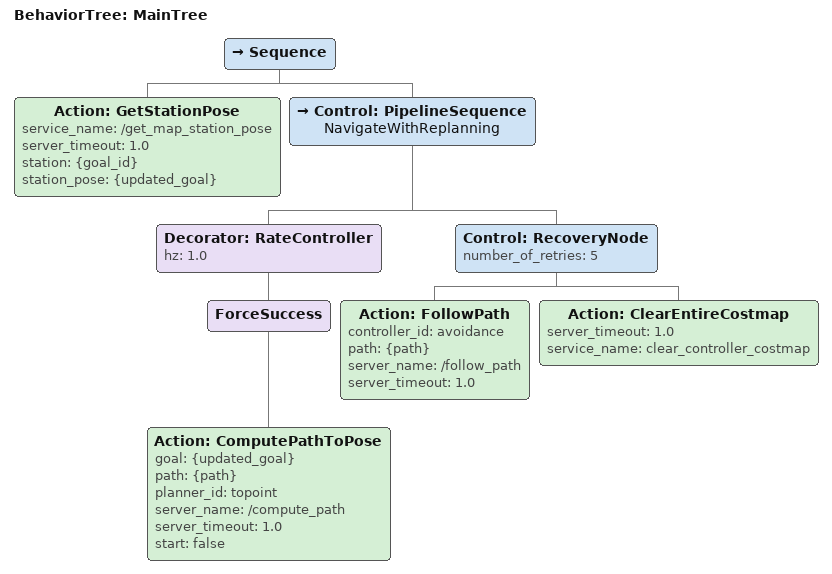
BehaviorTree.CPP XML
<?xml version="1.0"?>
<root main_tree_to_execute="MainTree">
    <BehaviorTree ID="MainTree">
        <Sequence>
            <Action ID="GetStationPose" service_name="/get_map_station_pose" server_timeout="1.0" station="{goal_id}"
                    station_pose="{updated_goal}"/>
            <Control ID="PipelineSequence" name="NavigateWithReplanning">
                <Decorator ID="RateController" hz="1.0">
                    <ForceSuccess>
                        <Action ID="ComputePathToPose" goal="{updated_goal}" path="{path}" planner_id="topoint"
                                server_name="/compute_path" server_timeout="1.0" start="false"/>
                    </ForceSuccess>
                </Decorator>
                <Control ID="RecoveryNode" number_of_retries="5">
                    <Action ID="FollowPath" controller_id="avoidance" path="{path}" server_name="/follow_path"
                            server_timeout="1.0"/>
                    <Action ID="ClearEntireCostmap" server_timeout="1.0" service_name="clear_controller_costmap"/>
                </Control>
            </Control>
        </Sequence>
    </BehaviorTree>
</root>
